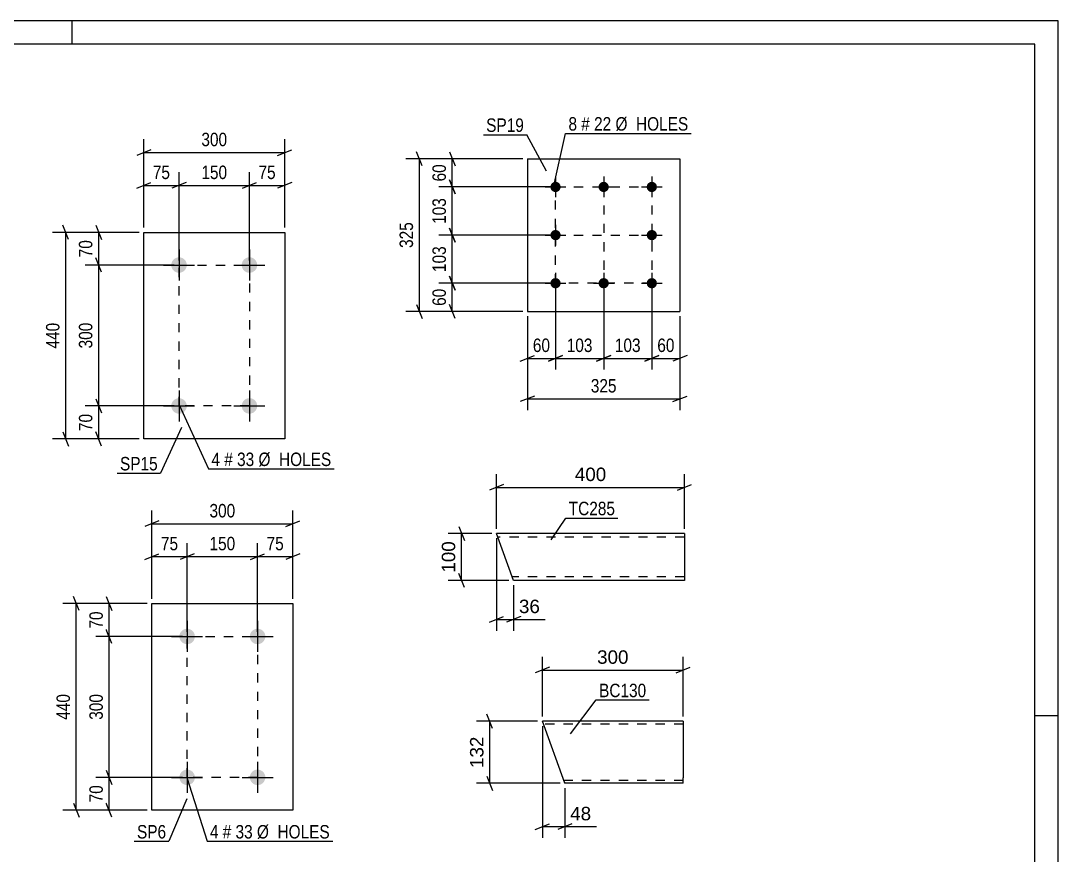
# Model space of a CAD drawing. Header units: millimetres. Extents: x 0 to 420, y 0 to 297.
# Drawn here: x 199.1 to 420, y 119.3 to 297 of the extents above; entities that cross this region are included whole.
import ezdxf

# ---------------------------------------------------------------- set-up
doc = ezdxf.new("R2010")
doc.units = ezdxf.units.MM
doc.linetypes.add('DXK_LINE_DOT2', pattern=[3.9198, 1.9599, -1.9599])
doc.styles.add('Arial', font='ARIAL.TTF', dxfattribs={"height": 0.2})
doc.styles.add('Arial Narrow', font='ARIALN.TTF', dxfattribs={"height": 0.2})

# ---------------------------------------------------------------- blocks, each defined once
blk = doc.blocks.new('Unknown-284858597-1134')
at = {"color": 5, "linetype": 'Continuous'}
for p, q in [((420, 297), (0, 297)), ((210, 292), (210, 297)), ((420, 0), (420, 297)), ((415, 292), (5, 292)), ((415, 5), (415, 292)), ((420, 149), (415, 149))]:
    blk.add_line(p, q, dxfattribs=at)
blk = doc.blocks.new('Part-284858597-5553 - 5552')
at = {"color": 2, "linetype": 'Continuous'}
for p, q in [((227, 128.89), (227, 172.89)), ((227, 172.89), (257, 172.89)), ((257, 172.89), (257, 128.89)), ((257, 128.89), (227, 128.89))]:
    blk.add_line(p, q, dxfattribs=at)
blk = doc.blocks.new('Bolt-284858597-5554 - 5552')
at = {"linetype": 'Continuous'}
for points in [[(234.5, 167.54, -1), (234.5, 164.24, -1)], [(249.5, 167.54, -1), (249.5, 164.24, -1)], [(234.5, 137.54, -1), (234.5, 134.24, -1)], [(249.5, 137.54, -1), (249.5, 134.24, -1)]]:
    blk.add_hatch(color=1, dxfattribs=at).paths.add_polyline_path(points)
at = {"color": 1, "linetype": 'Continuous'}
for p, q in [((234.5, 169.19), (234.5, 162.59)), ((249.5, 169.19), (249.5, 162.59)), ((231.2, 165.89), (237.8, 165.89)), ((246.2, 165.89), (252.8, 165.89)), ((234.5, 139.19), (234.5, 132.59)), ((249.5, 139.19), (249.5, 132.59)), ((231.2, 135.89), (237.8, 135.89)), ((246.2, 135.89), (252.8, 135.89))]:
    blk.add_line(p, q, dxfattribs=at)
blk = doc.blocks.new('Part-284858597-5540 - 5539')
at = {"color": 2, "linetype": 'Continuous'}
for p, q in [((306.95, 267.61), (306.95, 235.11)), ((306.95, 267.61), (339.45, 267.61)), ((339.45, 267.61), (339.45, 235.11)), ((306.95, 235.11), (339.45, 235.11))]:
    blk.add_line(p, q, dxfattribs=at)
blk = doc.blocks.new('Bolt-284858597-5541 - 5539')
at = {"linetype": 'Continuous'}
for points in [[(312.95, 262.71, -1), (312.95, 260.51, -1)], [(323.2, 262.71, -1), (323.2, 260.51, -1)], [(333.45, 262.71, -1), (333.45, 260.51, -1)], [(312.95, 252.46, -1), (312.95, 250.26, -1)], [(333.45, 252.46, -1), (333.45, 250.26, -1)], [(312.95, 242.21, -1), (312.95, 240.01, -1)], [(323.2, 242.21, -1), (323.2, 240.01, -1)], [(333.45, 242.21, -1), (333.45, 240.01, -1)]]:
    blk.add_hatch(color=1, dxfattribs=at).paths.add_polyline_path(points)
at = {"color": 1, "linetype": 'Continuous'}
for p, q in [((312.95, 263.81), (312.95, 259.41)), ((323.2, 263.81), (323.2, 259.41)), ((333.45, 263.81), (333.45, 259.41)), ((310.75, 261.61), (315.15, 261.61)), ((321, 261.61), (325.4, 261.61)), ((331.25, 261.61), (335.65, 261.61)), ((312.95, 253.56), (312.95, 249.16)), ((333.45, 253.56), (333.45, 249.16)), ((310.75, 251.36), (315.15, 251.36)), ((331.25, 251.36), (335.65, 251.36)), ((312.95, 243.31), (312.95, 238.91)), ((323.2, 243.31), (323.2, 238.91)), ((333.45, 243.31), (333.45, 238.91)), ((310.75, 241.11), (315.15, 241.11)), ((321, 241.11), (325.4, 241.11)), ((331.25, 241.11), (335.65, 241.11))]:
    blk.add_line(p, q, dxfattribs=at)
blk = doc.blocks.new('Part-284858597-6909 - 6908')
at = {"color": 2, "linetype": 'Continuous'}
for p, q in [((340.14, 147.82), (310.14, 147.82)), ((314.94, 134.62), (310.14, 147.82)), ((340.14, 147.82), (340.14, 147.73)), ((340.14, 147.73), (340.14, 146.62)), ((340.14, 146.62), (340.14, 135.82)), ((340.14, 134.62), (340.14, 135.82)), ((340.14, 134.62), (314.94, 134.62))]:
    blk.add_line(p, q, dxfattribs=at)
at = {"color": 7, "linetype": 'DXK_LINE_DOT2'}
for p, q in [((340.14, 147.22), (310.36, 147.22)), ((340.14, 147.47), (340.14, 146.62)), ((340.14, 135.22), (314.72, 135.22)), ((314.81, 134.97), (314.94, 134.62)), ((340.14, 134.71), (340.14, 134.97)), ((340.14, 134.62), (340.14, 134.71))]:
    blk.add_line(p, q, dxfattribs=at)
blk = doc.blocks.new('Bolt-284858597-5605 - 5603')
at = {"linetype": 'Continuous'}
for points in [[(232.77, 246.63, -1), (232.77, 243.33, -1)], [(247.77, 246.63, -1), (247.77, 243.33, -1)], [(232.77, 216.63, -1), (232.77, 213.33, -1)], [(247.77, 216.63, -1), (247.77, 213.33, -1)]]:
    blk.add_hatch(color=1, dxfattribs=at).paths.add_polyline_path(points)
at = {"color": 1, "linetype": 'Continuous'}
for p, q in [((232.77, 248.28), (232.77, 241.68)), ((247.77, 248.28), (247.77, 241.68)), ((229.47, 244.98), (236.07, 244.98)), ((244.47, 244.98), (251.07, 244.98)), ((232.77, 218.28), (232.77, 211.68)), ((247.77, 218.28), (247.77, 211.68)), ((229.47, 214.98), (236.07, 214.98)), ((244.47, 214.98), (251.07, 214.98))]:
    blk.add_line(p, q, dxfattribs=at)
blk = doc.blocks.new('Part-284858597-5604 - 5603')
at = {"color": 2, "linetype": 'Continuous'}
for p, q in [((225.27, 207.94), (225.27, 251.94)), ((225.27, 251.94), (255.27, 251.94)), ((255.27, 251.94), (255.27, 207.94)), ((255.27, 207.94), (225.27, 207.94))]:
    blk.add_line(p, q, dxfattribs=at)
blk = doc.blocks.new('Part-284858597-6892 - 6891')
at = {"color": 2, "linetype": 'Continuous'}
for p, q in [((340.39, 187.81), (300.39, 187.81)), ((304.03, 177.81), (300.39, 187.81)), ((340.39, 187.81), (340.39, 186.21)), ((340.39, 186.21), (340.39, 177.81)), ((340.39, 177.81), (304.03, 177.81))]:
    blk.add_line(p, q, dxfattribs=at)
at = {"color": 7, "linetype": 'DXK_LINE_DOT2'}
for p, q in [((340.39, 187.01), (300.68, 187.01)), ((340.39, 178.61), (303.74, 178.61))]:
    blk.add_line(p, q, dxfattribs=at)
blk = doc.blocks.new('Rectangle-284858597-6954 - 5552')
at = {"color": 1, "linetype": 'DXK_LINE_DOT2'}
blk.add_lwpolyline([(234.5, 165.89), (249.5, 165.89), (249.5, 135.89), (234.5, 135.89), (234.5, 165.89)], close=True, dxfattribs=at)
blk = doc.blocks.new('Rectangle-284858597-6964 - 5539')
at = {"color": 1, "linetype": 'DXK_LINE_DOT2'}
blk.add_lwpolyline([(312.95, 261.61), (333.45, 261.61), (333.45, 241.11), (312.95, 241.11), (312.95, 261.61)], close=True, dxfattribs=at)
blk = doc.blocks.new('Rectangle-284858597-6924 - 5603')
at = {"color": 1, "linetype": 'DXK_LINE_DOT2'}
blk.add_lwpolyline([(232.77, 244.98), (247.77, 244.98), (247.77, 214.98), (232.77, 214.98), (232.77, 244.98)], close=True, dxfattribs=at)
blk = doc.blocks.new('Line-284858597-7044 - 5539')
at = {"color": 1, "linetype": 'DXK_LINE_DOT2'}
blk.add_line((312.95, 251.36), (333.45, 251.36), dxfattribs=at)
blk = doc.blocks.new('Line-284858597-7051 - 5539')
at = {"color": 1, "linetype": 'DXK_LINE_DOT2'}
blk.add_line((323.2, 261.61), (323.2, 241.11), dxfattribs=at)
blk = doc.blocks.new('StraightDimension-284858597-5768 - 5552')
at = {"color": 7, "linetype": 'Continuous'}
for p, q in [((217.29, 137.39), (218.49, 134.39)), ((233.5, 135.89), (215.04, 135.89)), ((217.89, 128.89), (217.89, 135.89)), ((218.49, 127.39), (217.29, 130.39)), ((226, 128.89), (215.04, 128.89))]:
    blk.add_line(p, q, dxfattribs=at)
at = {"color": 0}
blk.add_wipeout([(217.14, 134.82), (212.94, 134.82), (212.94, 129.96), (217.14, 129.96)], dxfattribs=at)
at = {"color": 3, "style": 'Arial Narrow'}
blk.add_text('70', height=2.863, rotation=90.0002, dxfattribs=at).set_placement((216.54, 130.56))
blk = doc.blocks.new('StraightDimension-284858597-5767 - 5552')
at = {"color": 7, "linetype": 'Continuous'}
for p, q in [((233.5, 165.89), (215.04, 165.89)), ((218.49, 164.39), (217.29, 167.39)), ((217.89, 135.89), (217.89, 165.89)), ((217.29, 137.39), (218.49, 134.39)), ((233.5, 135.89), (215.04, 135.89))]:
    blk.add_line(p, q, dxfattribs=at)
at = {"color": 0}
blk.add_wipeout([(217.14, 154.23), (212.94, 154.23), (212.94, 147.55), (217.14, 147.55)], dxfattribs=at)
at = {"color": 3, "style": 'Arial Narrow'}
blk.add_text('300', height=2.863, rotation=90.0002, dxfattribs=at).set_placement((216.54, 148.15))
blk = doc.blocks.new('StraightDimension-284858597-5766 - 5552')
at = {"color": 7, "linetype": 'Continuous'}
for p, q in [((226, 172.89), (215.04, 172.89)), ((217.29, 174.39), (218.49, 171.39)), ((217.89, 165.89), (217.89, 172.89)), ((233.5, 165.89), (215.04, 165.89)), ((218.49, 164.39), (217.29, 167.39))]:
    blk.add_line(p, q, dxfattribs=at)
at = {"color": 0}
blk.add_wipeout([(217.14, 171.82), (212.94, 171.82), (212.94, 166.96), (217.14, 166.96)], dxfattribs=at)
at = {"color": 3, "style": 'Arial Narrow'}
blk.add_text('70', height=2.863, rotation=90.0002, dxfattribs=at).set_placement((216.54, 167.56))
blk = doc.blocks.new('StraightDimension-284858597-5778 - 5552')
at = {"color": 7, "linetype": 'Continuous'}
for p, q in [((226, 172.89), (208.04, 172.89)), ((211.49, 171.39), (210.29, 174.39)), ((210.89, 128.89), (210.89, 172.89)), ((210.29, 130.39), (211.49, 127.39)), ((226, 128.89), (208.04, 128.89))]:
    blk.add_line(p, q, dxfattribs=at)
at = {"color": 0}
blk.add_wipeout([(210.14, 154.23), (205.94, 154.23), (205.94, 147.55), (210.14, 147.55)], dxfattribs=at)
at = {"color": 3, "style": 'Arial Narrow'}
blk.add_text('440', height=2.863, rotation=90.0002, dxfattribs=at).set_placement((209.54, 148.15))
blk = doc.blocks.new('StraightDimension-284858597-5782 - 5552')
at = {"color": 7, "linetype": 'Continuous'}
for p, q in [((249.5, 166.89), (249.5, 185.74)), ((257, 173.89), (257, 185.74)), ((248, 182.29), (251, 183.49)), ((258.5, 183.49), (255.5, 182.29)), ((249.5, 182.89), (257, 182.89))]:
    blk.add_line(p, q, dxfattribs=at)
at = {"color": 0}
blk.add_wipeout([(255.68, 183.64), (255.68, 187.84), (250.82, 187.84), (250.82, 183.64)], dxfattribs=at)
at = {"color": 3, "style": 'Arial Narrow'}
blk.add_text('75', height=2.863, dxfattribs=at).set_placement((251.42, 184.24))
blk = doc.blocks.new('StraightDimension-284858597-5783 - 5552')
at = {"color": 7, "linetype": 'Continuous'}
for p, q in [((234.5, 166.89), (234.5, 185.74)), ((249.5, 166.89), (249.5, 185.74)), ((236, 183.49), (233, 182.29)), ((248, 182.29), (251, 183.49)), ((234.5, 182.89), (249.5, 182.89))]:
    blk.add_line(p, q, dxfattribs=at)
at = {"color": 0}
blk.add_wipeout([(245.34, 183.64), (245.34, 187.84), (238.66, 187.84), (238.66, 183.64)], dxfattribs=at)
at = {"color": 3, "style": 'Arial Narrow'}
blk.add_text('150', height=2.863, dxfattribs=at).set_placement((239.26, 184.24))
blk = doc.blocks.new('StraightDimension-284858597-5784 - 5552')
at = {"color": 7, "linetype": 'Continuous'}
for p, q in [((227, 173.89), (227, 185.74)), ((234.5, 166.89), (234.5, 185.74)), ((225.5, 182.29), (228.5, 183.49)), ((236, 183.49), (233, 182.29)), ((227, 182.89), (234.5, 182.89))]:
    blk.add_line(p, q, dxfattribs=at)
at = {"color": 0}
blk.add_wipeout([(233.18, 183.64), (233.18, 187.84), (228.32, 187.84), (228.32, 183.64)], dxfattribs=at)
at = {"color": 3, "style": 'Arial Narrow'}
blk.add_text('75', height=2.863, dxfattribs=at).set_placement((228.92, 184.24))
blk = doc.blocks.new('StraightDimension-284858597-5794 - 5552')
at = {"color": 7, "linetype": 'Continuous'}
for p, q in [((227, 173.89), (227, 192.74)), ((257, 173.89), (257, 192.74)), ((228.5, 190.49), (225.5, 189.29)), ((255.5, 189.29), (258.5, 190.49)), ((227, 189.89), (257, 189.89))]:
    blk.add_line(p, q, dxfattribs=at)
at = {"color": 0}
blk.add_wipeout([(245.34, 190.64), (245.34, 194.84), (238.66, 194.84), (238.66, 190.64)], dxfattribs=at)
at = {"color": 3, "style": 'Arial Narrow'}
blk.add_text('300', height=2.863, dxfattribs=at).set_placement((239.26, 191.24))
blk = doc.blocks.new('StraightDimension-284858597-5726 - 5539')
at = {"color": 7, "linetype": 'Continuous'}
for p, q in [((305.95, 267.61), (288.1, 267.61)), ((290.35, 269.11), (291.55, 266.11)), ((290.95, 261.61), (290.95, 267.61)), ((291.55, 260.11), (290.35, 263.11)), ((311.95, 261.61), (288.1, 261.61))]:
    blk.add_line(p, q, dxfattribs=at)
at = {"color": 0}
blk.add_wipeout([(290.2, 267.04), (286, 267.04), (286, 262.18), (290.2, 262.18)], dxfattribs=at)
at = {"color": 3, "style": 'Arial Narrow'}
blk.add_text('60', height=2.863, rotation=90.0002, dxfattribs=at).set_placement((289.6, 262.78))
blk = doc.blocks.new('StraightDimension-284858597-5749 - 5539')
at = {"color": 7, "linetype": 'Continuous'}
for p, q in [((312.95, 240.11), (312.95, 222.71)), ((306.95, 234.11), (306.95, 222.71)), ((305.45, 224.51), (308.45, 225.71)), ((314.45, 225.71), (311.45, 224.51)), ((306.95, 225.11), (312.95, 225.11))]:
    blk.add_line(p, q, dxfattribs=at)
at = {"color": 0}
blk.add_wipeout([(312.38, 225.86), (312.38, 230.06), (307.52, 230.06), (307.52, 225.86)], dxfattribs=at)
at = {"color": 3, "style": 'Arial Narrow'}
blk.add_text('60', height=2.863, dxfattribs=at).set_placement((308.12, 226.46))
blk = doc.blocks.new('StraightDimension-284858597-5762 - 5539')
at = {"color": 7, "linetype": 'Continuous'}
for p, q in [((306.95, 234.11), (306.95, 214.09)), ((339.45, 234.11), (339.45, 214.09)), ((308.45, 217.09), (305.45, 215.89)), ((337.95, 215.89), (340.95, 217.09)), ((306.95, 216.49), (339.45, 216.49))]:
    blk.add_line(p, q, dxfattribs=at)
at = {"color": 0}
blk.add_wipeout([(326.54, 217.24), (326.54, 221.44), (319.86, 221.44), (319.86, 217.24)], dxfattribs=at)
at = {"color": 3, "style": 'Arial Narrow'}
blk.add_text('325', height=2.863, dxfattribs=at).set_placement((320.46, 217.84))
blk = doc.blocks.new('StraightDimension-284858597-5727 - 5539')
at = {"color": 7, "linetype": 'Continuous'}
for p, q in [((290.35, 263.11), (291.55, 260.11)), ((311.95, 261.61), (288.1, 261.61)), ((290.95, 251.36), (290.95, 261.61)), ((291.55, 249.86), (290.35, 252.86)), ((311.95, 251.36), (288.1, 251.36))]:
    blk.add_line(p, q, dxfattribs=at)
at = {"color": 0}
blk.add_wipeout([(290.2, 259.83), (286, 259.83), (286, 253.14), (290.2, 253.14)], dxfattribs=at)
at = {"color": 3, "style": 'Arial Narrow'}
blk.add_text('103', height=2.863, rotation=90.0002, dxfattribs=at).set_placement((289.6, 253.74))
blk = doc.blocks.new('StraightDimension-284858597-5728 - 5539')
at = {"color": 7, "linetype": 'Continuous'}
for p, q in [((290.35, 252.86), (291.55, 249.86)), ((311.95, 251.36), (288.1, 251.36)), ((290.95, 241.11), (290.95, 251.36)), ((311.95, 241.11), (288.1, 241.11)), ((291.55, 239.61), (290.35, 242.61))]:
    blk.add_line(p, q, dxfattribs=at)
at = {"color": 0}
blk.add_wipeout([(290.2, 249.58), (286, 249.58), (286, 242.89), (290.2, 242.89)], dxfattribs=at)
at = {"color": 3, "style": 'Arial Narrow'}
blk.add_text('103', height=2.863, rotation=90.0002, dxfattribs=at).set_placement((289.6, 243.49))
blk = doc.blocks.new('StraightDimension-284858597-5729 - 5539')
at = {"color": 7, "linetype": 'Continuous'}
for p, q in [((311.95, 241.11), (288.1, 241.11)), ((290.35, 242.61), (291.55, 239.61)), ((290.95, 235.11), (290.95, 241.11)), ((291.55, 233.61), (290.35, 236.61)), ((305.95, 235.11), (288.1, 235.11))]:
    blk.add_line(p, q, dxfattribs=at)
at = {"color": 0}
blk.add_wipeout([(290.2, 240.54), (286, 240.54), (286, 235.68), (290.2, 235.68)], dxfattribs=at)
at = {"color": 3, "style": 'Arial Narrow'}
blk.add_text('60', height=2.863, rotation=90.0002, dxfattribs=at).set_placement((289.6, 236.28))
blk = doc.blocks.new('StraightDimension-284858597-5742 - 5539')
at = {"color": 7, "linetype": 'Continuous'}
for p, q in [((305.95, 267.61), (281.1, 267.61)), ((284.55, 266.11), (283.35, 269.11)), ((283.95, 235.11), (283.95, 267.61)), ((283.35, 236.61), (284.55, 233.61)), ((305.95, 235.11), (281.1, 235.11))]:
    blk.add_line(p, q, dxfattribs=at)
at = {"color": 0}
blk.add_wipeout([(283.2, 254.7), (279, 254.7), (279, 248.02), (283.2, 248.02)], dxfattribs=at)
at = {"color": 3, "style": 'Arial Narrow'}
blk.add_text('325', height=2.863, rotation=90.0002, dxfattribs=at).set_placement((282.6, 248.62))
blk = doc.blocks.new('StraightDimension-284858597-5746 - 5539')
at = {"color": 7, "linetype": 'Continuous'}
for p, q in [((333.45, 240.11), (333.45, 222.71)), ((339.45, 234.11), (339.45, 222.71)), ((331.95, 224.51), (334.95, 225.71)), ((340.95, 225.71), (337.95, 224.51)), ((333.45, 225.11), (339.45, 225.11))]:
    blk.add_line(p, q, dxfattribs=at)
at = {"color": 0}
blk.add_wipeout([(338.88, 225.86), (338.88, 230.06), (334.02, 230.06), (334.02, 225.86)], dxfattribs=at)
at = {"color": 3, "style": 'Arial Narrow'}
blk.add_text('60', height=2.863, dxfattribs=at).set_placement((334.62, 226.46))
blk = doc.blocks.new('StraightDimension-284858597-5747 - 5539')
at = {"color": 7, "linetype": 'Continuous'}
for p, q in [((323.2, 240.11), (323.2, 222.71)), ((333.45, 240.11), (333.45, 222.71)), ((321.7, 224.51), (324.7, 225.71)), ((334.95, 225.71), (331.95, 224.51)), ((323.2, 225.11), (333.45, 225.11))]:
    blk.add_line(p, q, dxfattribs=at)
at = {"color": 0}
blk.add_wipeout([(331.67, 225.86), (331.67, 230.06), (324.98, 230.06), (324.98, 225.86)], dxfattribs=at)
at = {"color": 3, "style": 'Arial Narrow'}
blk.add_text('103', height=2.863, dxfattribs=at).set_placement((325.58, 226.46))
blk = doc.blocks.new('StraightDimension-284858597-5748 - 5539')
at = {"color": 7, "linetype": 'Continuous'}
for p, q in [((312.95, 240.11), (312.95, 222.71)), ((323.2, 240.11), (323.2, 222.71)), ((311.45, 224.51), (314.45, 225.71)), ((324.7, 225.71), (321.7, 224.51)), ((312.95, 225.11), (323.2, 225.11))]:
    blk.add_line(p, q, dxfattribs=at)
at = {"color": 0}
blk.add_wipeout([(321.42, 225.86), (321.42, 230.06), (314.73, 230.06), (314.73, 225.86)], dxfattribs=at)
at = {"color": 3, "style": 'Arial Narrow'}
blk.add_text('103', height=2.863, dxfattribs=at).set_placement((315.33, 226.46))
blk = doc.blocks.new('StraightDimension-284858597-7097 - 6908')
at = {"color": 7, "linetype": 'Continuous'}
for p, q in [((310.14, 148.82), (310.14, 161.57)), ((340.14, 148.82), (340.14, 161.57)), ((311.64, 159.32), (308.64, 158.12)), ((338.64, 158.12), (341.64, 159.32)), ((310.14, 158.72), (340.14, 158.72))]:
    blk.add_line(p, q, dxfattribs=at)
at = {"color": 0}
blk.add_wipeout([(329.07, 159.47), (329.07, 163.67), (321.2, 163.67), (321.2, 159.47)], dxfattribs=at)
at = {"color": 3, "style": 'Arial'}
blk.add_text('300', height=2.865, dxfattribs=at).set_placement((321.8, 160.07))
blk = doc.blocks.new('StraightDimension-284858597-7126 - 6908')
at = {"color": 7, "linetype": 'Continuous'}
for p, q in [((299.55, 146.32), (298.35, 149.32)), ((309.14, 147.82), (296.1, 147.82)), ((298.95, 134.62), (298.95, 147.82)), ((298.35, 136.12), (299.55, 133.12)), ((313.94, 134.62), (296.1, 134.62))]:
    blk.add_line(p, q, dxfattribs=at)
at = {"color": 0}
blk.add_wipeout([(298.2, 145.15), (294, 145.15), (294, 137.28), (298.2, 137.28)], dxfattribs=at)
at = {"color": 3, "style": 'Arial'}
blk.add_text('132', height=2.865, rotation=90.0002, dxfattribs=at).set_placement((297.6, 137.88))
blk = doc.blocks.new('StraightDimension-284858597-7108 - 6908')
at = {"color": 7, "linetype": 'Continuous'}
for p, q in [((310.14, 146.82), (310.14, 122.99)), ((314.94, 133.62), (314.94, 122.99)), ((308.64, 124.79), (311.64, 125.99)), ((316.44, 125.99), (313.44, 124.79)), ((310.14, 125.39), (314.94, 125.39))]:
    blk.add_line(p, q, dxfattribs=at)
at = {"color": 0}
blk.add_wipeout([(321.11, 126.14), (321.11, 130.34), (315.47, 130.34), (315.47, 126.14)], dxfattribs=at)
at = {"color": 7, "linetype": 'Continuous'}
blk.add_line((314.94, 125.39), (321.64, 125.39), dxfattribs=at)
blk.add_line((314.94, 125.39), (321.64, 125.39), dxfattribs=at)
at = {"color": 3, "style": 'Arial'}
blk.add_text('48', height=2.865, dxfattribs=at).set_placement((316.07, 126.74))
blk = doc.blocks.new('StraightDimension-284858597-5868 - 5603')
at = {"color": 7, "linetype": 'Continuous'}
for p, q in [((231.77, 214.98), (212.81, 214.98)), ((215.06, 216.48), (216.26, 213.48)), ((215.66, 207.94), (215.66, 214.98)), ((224.27, 207.94), (212.81, 207.94)), ((216.26, 206.44), (215.06, 209.44))]:
    blk.add_line(p, q, dxfattribs=at)
at = {"color": 0}
blk.add_wipeout([(214.91, 213.89), (210.71, 213.89), (210.71, 209.03), (214.91, 209.03)], dxfattribs=at)
at = {"color": 3, "style": 'Arial Narrow'}
blk.add_text('70', height=2.863, rotation=90.0002, dxfattribs=at).set_placement((214.31, 209.63))
blk = doc.blocks.new('StraightDimension-284858597-5866 - 5603')
at = {"color": 7, "linetype": 'Continuous'}
for p, q in [((224.27, 251.94), (212.81, 251.94)), ((215.06, 253.44), (216.26, 250.44)), ((215.66, 244.98), (215.66, 251.94)), ((216.26, 243.48), (215.06, 246.48)), ((231.77, 244.98), (212.81, 244.98))]:
    blk.add_line(p, q, dxfattribs=at)
at = {"color": 0}
blk.add_wipeout([(214.91, 250.89), (210.71, 250.89), (210.71, 246.03), (214.91, 246.03)], dxfattribs=at)
at = {"color": 3, "style": 'Arial Narrow'}
blk.add_text('70', height=2.863, rotation=90.0002, dxfattribs=at).set_placement((214.31, 246.63))
blk = doc.blocks.new('StraightDimension-284858597-5867 - 5603')
at = {"color": 7, "linetype": 'Continuous'}
for p, q in [((216.26, 243.48), (215.06, 246.48)), ((231.77, 244.98), (212.81, 244.98)), ((215.66, 214.98), (215.66, 244.98)), ((231.77, 214.98), (212.81, 214.98)), ((215.06, 216.48), (216.26, 213.48))]:
    blk.add_line(p, q, dxfattribs=at)
at = {"color": 0}
blk.add_wipeout([(214.91, 233.32), (210.71, 233.32), (210.71, 226.63), (214.91, 226.63)], dxfattribs=at)
at = {"color": 3, "style": 'Arial Narrow'}
blk.add_text('300', height=2.863, rotation=90.0002, dxfattribs=at).set_placement((214.31, 227.23))
blk = doc.blocks.new('StraightDimension-284858597-5878 - 5603')
at = {"color": 7, "linetype": 'Continuous'}
for p, q in [((224.27, 251.94), (205.81, 251.94)), ((209.26, 250.44), (208.06, 253.44)), ((208.66, 207.94), (208.66, 251.94)), ((224.27, 207.94), (205.81, 207.94)), ((208.06, 209.44), (209.26, 206.44))]:
    blk.add_line(p, q, dxfattribs=at)
at = {"color": 0}
blk.add_wipeout([(207.91, 233.29), (203.71, 233.29), (203.71, 226.6), (207.91, 226.6)], dxfattribs=at)
at = {"color": 3, "style": 'Arial Narrow'}
blk.add_text('440', height=2.863, rotation=90.0002, dxfattribs=at).set_placement((207.31, 227.2))
blk = doc.blocks.new('StraightDimension-284858597-5882 - 5603')
at = {"color": 7, "linetype": 'Continuous'}
for p, q in [((247.77, 245.98), (247.77, 264.79)), ((255.27, 252.94), (255.27, 264.79)), ((246.27, 261.34), (249.27, 262.54)), ((247.77, 261.94), (255.27, 261.94)), ((256.77, 262.54), (253.77, 261.34))]:
    blk.add_line(p, q, dxfattribs=at)
at = {"color": 0}
blk.add_wipeout([(253.95, 262.69), (253.95, 266.89), (249.09, 266.89), (249.09, 262.69)], dxfattribs=at)
at = {"color": 3, "style": 'Arial Narrow'}
blk.add_text('75', height=2.863, dxfattribs=at).set_placement((249.69, 263.29))
blk = doc.blocks.new('StraightDimension-284858597-5883 - 5603')
at = {"color": 7, "linetype": 'Continuous'}
for p, q in [((232.77, 245.98), (232.77, 264.79)), ((247.77, 245.98), (247.77, 264.79)), ((234.27, 262.54), (231.27, 261.34)), ((232.77, 261.94), (247.77, 261.94)), ((246.27, 261.34), (249.27, 262.54))]:
    blk.add_line(p, q, dxfattribs=at)
at = {"color": 0}
blk.add_wipeout([(243.61, 262.69), (243.61, 266.89), (236.93, 266.89), (236.93, 262.69)], dxfattribs=at)
at = {"color": 3, "style": 'Arial Narrow'}
blk.add_text('150', height=2.863, dxfattribs=at).set_placement((237.53, 263.29))
blk = doc.blocks.new('StraightDimension-284858597-5884 - 5603')
at = {"color": 7, "linetype": 'Continuous'}
for p, q in [((225.27, 252.94), (225.27, 264.79)), ((232.77, 245.98), (232.77, 264.79)), ((223.77, 261.34), (226.77, 262.54)), ((225.27, 261.94), (232.77, 261.94)), ((234.27, 262.54), (231.27, 261.34))]:
    blk.add_line(p, q, dxfattribs=at)
at = {"color": 0}
blk.add_wipeout([(231.45, 262.69), (231.45, 266.89), (226.59, 266.89), (226.59, 262.69)], dxfattribs=at)
at = {"color": 3, "style": 'Arial Narrow'}
blk.add_text('75', height=2.863, dxfattribs=at).set_placement((227.19, 263.29))
blk = doc.blocks.new('StraightDimension-284858597-5894 - 5603')
at = {"color": 7, "linetype": 'Continuous'}
for p, q in [((225.27, 252.94), (225.27, 271.79)), ((255.27, 252.94), (255.27, 271.79)), ((226.77, 269.54), (223.77, 268.34)), ((253.77, 268.34), (256.77, 269.54)), ((225.27, 268.94), (255.27, 268.94))]:
    blk.add_line(p, q, dxfattribs=at)
at = {"color": 0}
blk.add_wipeout([(243.61, 269.69), (243.61, 273.89), (236.93, 273.89), (236.93, 269.69)], dxfattribs=at)
at = {"color": 3, "style": 'Arial Narrow'}
blk.add_text('300', height=2.863, dxfattribs=at).set_placement((237.53, 270.29))
blk = doc.blocks.new('StraightDimension-284858597-7067 - 6891')
at = {"color": 7, "linetype": 'Continuous'}
for p, q in [((300.39, 188.81), (300.39, 200.48)), ((340.39, 188.81), (340.39, 200.48)), ((301.89, 198.23), (298.89, 197.03)), ((300.39, 197.63), (340.39, 197.63)), ((338.89, 197.03), (341.89, 198.23))]:
    blk.add_line(p, q, dxfattribs=at)
at = {"color": 0}
blk.add_wipeout([(324.33, 198.38), (324.33, 202.58), (316.46, 202.58), (316.46, 198.38)], dxfattribs=at)
at = {"color": 3, "style": 'Arial'}
blk.add_text('400', height=2.865, dxfattribs=at).set_placement((317.06, 198.98))
blk = doc.blocks.new('StraightDimension-284858597-7078 - 6891')
at = {"color": 7, "linetype": 'Continuous'}
for p, q in [((300.39, 186.81), (300.39, 167.11)), ((304.03, 176.81), (304.03, 167.11)), ((298.89, 168.91), (301.89, 170.11)), ((300.39, 169.51), (304.03, 169.51)), ((305.53, 170.11), (302.53, 168.91))]:
    blk.add_line(p, q, dxfattribs=at)
at = {"color": 0}
blk.add_wipeout([(310.21, 170.26), (310.21, 174.46), (304.56, 174.46), (304.56, 170.26)], dxfattribs=at)
at = {"color": 7, "linetype": 'Continuous'}
blk.add_line((304.03, 169.51), (310.73, 169.51), dxfattribs=at)
blk.add_line((304.03, 169.51), (310.73, 169.51), dxfattribs=at)
at = {"color": 3, "style": 'Arial'}
blk.add_text('36', height=2.865, dxfattribs=at).set_placement((305.16, 170.86))
blk = doc.blocks.new('StraightDimension-284858597-7151 - 6891')
at = {"color": 7, "linetype": 'Continuous'}
for p, q in [((299.39, 187.81), (290.08, 187.81)), ((292.33, 189.31), (293.53, 186.31)), ((292.93, 177.81), (292.93, 187.81)), ((293.53, 176.31), (292.33, 179.31)), ((303.03, 177.81), (290.08, 177.81))]:
    blk.add_line(p, q, dxfattribs=at)
at = {"color": 0}
blk.add_wipeout([(292.18, 186.75), (287.98, 186.75), (287.98, 178.88), (292.18, 178.88)], dxfattribs=at)
at = {"color": 3, "style": 'Arial'}
blk.add_text('100', height=2.865, rotation=90.0002, dxfattribs=at).set_placement((291.58, 179.48))
blk = doc.blocks.new('Mark-284858597-5968 - 5552')
at = {"color": 0}
blk.add_wipeout([(241.17, 122.87), (241.17, 125.87), (239.35, 125.87), (239.35, 122.87)], dxfattribs=at)
blk.add_wipeout([(241.17, 122.87), (241.17, 125.87), (239.35, 125.87), (239.35, 122.87)], dxfattribs=at)
at = {"color": 7, "linetype": 'Continuous'}
blk.add_line((234.45, 135.88), (238.75, 122.27), dxfattribs=at)
at = {"color": 0}
blk.add_wipeout([(243.9, 122.87), (243.9, 125.87), (242.07, 125.87), (242.07, 122.87)], dxfattribs=at)
blk.add_wipeout([(243.9, 122.87), (243.9, 125.87), (242.07, 125.87), (242.07, 122.87)], dxfattribs=at)
at = {"color": 3, "style": 'Arial Narrow'}
blk.add_text('4', height=2.86, dxfattribs=at).set_placement((239.35, 122.87))
at = {"color": 0}
blk.add_wipeout([(248.46, 122.87), (248.46, 125.87), (244.8, 125.87), (244.8, 122.87)], dxfattribs=at)
blk.add_wipeout([(248.46, 122.87), (248.46, 125.87), (244.8, 125.87), (244.8, 122.87)], dxfattribs=at)
at = {"color": 3, "style": 'Arial Narrow'}
blk.add_text('#', height=2.86, dxfattribs=at).set_placement((242.07, 122.87))
at = {"color": 0}
blk.add_wipeout([(264.89, 122.87), (264.89, 125.87), (249.36, 125.87), (249.36, 122.87)], dxfattribs=at)
blk.add_wipeout([(264.89, 122.87), (264.89, 125.87), (249.36, 125.87), (249.36, 122.87)], dxfattribs=at)
at = {"color": 7, "linetype": 'Continuous'}
blk.add_line((238.75, 122.27), (265.49, 122.27), dxfattribs=at)
at = {"color": 3, "style": 'Arial Narrow'}
for s, p in [('33', (244.8, 122.87)), ('Ø  HOLES', (249.36, 122.87))]:
    blk.add_text(s, height=2.863, dxfattribs=at).set_placement(p)
blk = doc.blocks.new('Mark-284858597-5965 - 5552')
at = {"color": 0}
blk.add_wipeout([(230.03, 122.87), (230.03, 125.87), (223.82, 125.87), (223.82, 122.87)], dxfattribs=at)
blk.add_wipeout([(230.03, 122.87), (230.03, 125.87), (223.82, 125.87), (223.82, 122.87)], dxfattribs=at)
at = {"color": 30, "linetype": 'Continuous'}
for p in [(234.42, 131.33), (223.22, 122.27)]:
    blk.add_line(p, (230.63, 122.27), dxfattribs=at)
at = {"color": 3, "style": 'Arial Narrow'}
blk.add_text('SP6', height=2.863, dxfattribs=at).set_placement((223.82, 122.87))
blk = doc.blocks.new('Mark-284858597-5961 - 5539')
at = {"color": 0}
blk.add_wipeout([(306.22, 273.34), (306.22, 276.34), (298.18, 276.34), (298.18, 273.34)], dxfattribs=at)
blk.add_wipeout([(306.22, 273.34), (306.22, 276.34), (298.18, 276.34), (298.18, 273.34)], dxfattribs=at)
at = {"color": 30, "linetype": 'Continuous'}
for p in [(297.58, 272.74), (310.99, 264.94)]:
    blk.add_line(p, (306.82, 272.74), dxfattribs=at)
at = {"color": 3, "style": 'Arial Narrow'}
blk.add_text('SP19', height=2.863, dxfattribs=at).set_placement((298.18, 273.34))
blk = doc.blocks.new('Mark-284858597-5964 - 5539')
at = {"color": 0}
blk.add_wipeout([(317.52, 273.61), (317.52, 276.61), (315.7, 276.61), (315.7, 273.61)], dxfattribs=at)
blk.add_wipeout([(317.52, 273.61), (317.52, 276.61), (315.7, 276.61), (315.7, 273.61)], dxfattribs=at)
at = {"color": 7, "linetype": 'Continuous'}
blk.add_line((312.47, 261.22), (315.1, 273.01), dxfattribs=at)
at = {"color": 0}
blk.add_wipeout([(320.25, 273.61), (320.25, 276.61), (318.42, 276.61), (318.42, 273.61)], dxfattribs=at)
blk.add_wipeout([(320.25, 273.61), (320.25, 276.61), (318.42, 276.61), (318.42, 273.61)], dxfattribs=at)
at = {"color": 3, "style": 'Arial Narrow'}
blk.add_text('8', height=2.86, dxfattribs=at).set_placement((315.7, 273.61))
at = {"color": 0}
blk.add_wipeout([(324.81, 273.61), (324.81, 276.61), (321.15, 276.61), (321.15, 273.61)], dxfattribs=at)
blk.add_wipeout([(324.81, 273.61), (324.81, 276.61), (321.15, 276.61), (321.15, 273.61)], dxfattribs=at)
at = {"color": 3, "style": 'Arial Narrow'}
blk.add_text('#', height=2.86, dxfattribs=at).set_placement((318.42, 273.61))
at = {"color": 0}
blk.add_wipeout([(341.24, 273.61), (341.24, 276.61), (325.71, 276.61), (325.71, 273.61)], dxfattribs=at)
blk.add_wipeout([(341.24, 273.61), (341.24, 276.61), (325.71, 276.61), (325.71, 273.61)], dxfattribs=at)
at = {"color": 7, "linetype": 'Continuous'}
blk.add_line((315.1, 273.01), (341.84, 273.01), dxfattribs=at)
at = {"color": 3, "style": 'Arial Narrow'}
for s, p in [('22', (321.15, 273.61)), ('Ø  HOLES', (325.71, 273.61))]:
    blk.add_text(s, height=2.863, dxfattribs=at).set_placement(p)
blk = doc.blocks.new('Mark-284858597-7310 - 6908')
at = {"color": 0}
blk.add_wipeout([(332.27, 152.96), (332.27, 155.96), (322.22, 155.96), (322.22, 152.96)], dxfattribs=at)
blk.add_wipeout([(332.27, 152.96), (332.27, 155.96), (322.22, 155.96), (322.22, 152.96)], dxfattribs=at)
at = {"color": 30, "linetype": 'Continuous'}
for p, q in [((316.17, 145.15), (321.62, 152.36)), ((321.62, 152.36), (332.87, 152.36))]:
    blk.add_line(p, q, dxfattribs=at)
at = {"color": 3, "style": 'Arial Narrow'}
blk.add_text('BC130', height=2.863, dxfattribs=at).set_placement((322.22, 152.96))
blk = doc.blocks.new('Mark-284858597-5979 - 5603')
at = {"color": 0}
blk.add_wipeout([(228.24, 201.25), (228.24, 204.25), (220.2, 204.25), (220.2, 201.25)], dxfattribs=at)
blk.add_wipeout([(228.24, 201.25), (228.24, 204.25), (220.2, 204.25), (220.2, 201.25)], dxfattribs=at)
at = {"color": 30, "linetype": 'Continuous'}
for p in [(233.27, 210.36), (219.6, 200.65)]:
    blk.add_line(p, (228.84, 200.65), dxfattribs=at)
at = {"color": 3, "style": 'Arial Narrow'}
blk.add_text('SP15', height=2.863, dxfattribs=at).set_placement((220.2, 201.25))
blk = doc.blocks.new('Mark-284858597-5982 - 5603')
at = {"color": 0}
blk.add_wipeout([(241.51, 202.18), (241.51, 205.18), (239.68, 205.18), (239.68, 202.18)], dxfattribs=at)
blk.add_wipeout([(241.51, 202.18), (241.51, 205.18), (239.68, 205.18), (239.68, 202.18)], dxfattribs=at)
at = {"color": 7, "linetype": 'Continuous'}
blk.add_line((232.8, 215.23), (239.08, 201.58), dxfattribs=at)
at = {"color": 0}
blk.add_wipeout([(244.23, 202.18), (244.23, 205.18), (242.41, 205.18), (242.41, 202.18)], dxfattribs=at)
blk.add_wipeout([(244.23, 202.18), (244.23, 205.18), (242.41, 205.18), (242.41, 202.18)], dxfattribs=at)
at = {"color": 3, "style": 'Arial Narrow'}
blk.add_text('4', height=2.86, dxfattribs=at).set_placement((239.68, 202.18))
at = {"color": 0}
blk.add_wipeout([(248.79, 202.18), (248.79, 205.18), (245.13, 205.18), (245.13, 202.18)], dxfattribs=at)
blk.add_wipeout([(248.79, 202.18), (248.79, 205.18), (245.13, 205.18), (245.13, 202.18)], dxfattribs=at)
at = {"color": 3, "style": 'Arial Narrow'}
blk.add_text('#', height=2.86, dxfattribs=at).set_placement((242.41, 202.18))
at = {"color": 0}
blk.add_wipeout([(265.22, 202.18), (265.22, 205.18), (249.69, 205.18), (249.69, 202.18)], dxfattribs=at)
blk.add_wipeout([(265.22, 202.18), (265.22, 205.18), (249.69, 205.18), (249.69, 202.18)], dxfattribs=at)
at = {"color": 7, "linetype": 'Continuous'}
blk.add_line((239.08, 201.58), (265.82, 201.58), dxfattribs=at)
at = {"color": 3, "style": 'Arial Narrow'}
for s, p in [('33', (245.13, 202.18)), ('Ø  HOLES', (249.69, 202.18))]:
    blk.add_text(s, height=2.863, dxfattribs=at).set_placement(p)
blk = doc.blocks.new('Mark-284858597-7315 - 6891')
at = {"color": 0}
blk.add_wipeout([(325.63, 191.71), (325.63, 194.71), (315.76, 194.71), (315.76, 191.71)], dxfattribs=at)
blk.add_wipeout([(325.63, 191.71), (325.63, 194.71), (315.76, 194.71), (315.76, 191.71)], dxfattribs=at)
at = {"color": 30, "linetype": 'Continuous'}
for p, q in [((312.02, 186.44), (315.16, 191.11)), ((315.16, 191.11), (326.23, 191.11))]:
    blk.add_line(p, q, dxfattribs=at)
at = {"color": 3, "style": 'Arial Narrow'}
blk.add_text('TC285', height=2.863, dxfattribs=at).set_placement((315.76, 191.71))

msp = doc.modelspace()

# ---------------------------------------------------------------- block references
for name in ['Unknown-284858597-1134', 'Part-284858597-5540 - 5539', 'Bolt-284858597-5541 - 5539', 'Rectangle-284858597-6964 - 5539', 'Line-284858597-7051 - 5539', 'Part-284858597-5604 - 5603', 'Line-284858597-7044 - 5539', 'Bolt-284858597-5605 - 5603', 'Rectangle-284858597-6924 - 5603', 'Part-284858597-6892 - 6891', 'Part-284858597-5553 - 5552', 'Bolt-284858597-5554 - 5552', 'Rectangle-284858597-6954 - 5552', 'Part-284858597-6909 - 6908']:
    msp.add_blockref(name, (0, 0))

# ---------------------------------------------------------------- next in the draw order: block references
for name in ['StraightDimension-284858597-5726 - 5539', 'StraightDimension-284858597-5882 - 5603', 'StraightDimension-284858597-5866 - 5603', 'StraightDimension-284858597-5749 - 5539', 'StraightDimension-284858597-5868 - 5603', 'StraightDimension-284858597-7067 - 6891', 'StraightDimension-284858597-5782 - 5552', 'StraightDimension-284858597-7078 - 6891', 'StraightDimension-284858597-7097 - 6908', 'StraightDimension-284858597-5768 - 5552']:
    msp.add_blockref(name, (0, 0))

# ---------------------------------------------------------------- next in the draw order: block references
for name in ['StraightDimension-284858597-5727 - 5539', 'StraightDimension-284858597-5867 - 5603', 'StraightDimension-284858597-5762 - 5539', 'Mark-284858597-7315 - 6891', 'StraightDimension-284858597-7151 - 6891', 'StraightDimension-284858597-5767 - 5552', 'StraightDimension-284858597-7126 - 6908']:
    msp.add_blockref(name, (0, 0))

# ---------------------------------------------------------------- next in the draw order: block references
for name in ['Mark-284858597-5964 - 5539', 'StraightDimension-284858597-5883 - 5603', 'StraightDimension-284858597-5878 - 5603', 'StraightDimension-284858597-5728 - 5539', 'StraightDimension-284858597-5746 - 5539', 'StraightDimension-284858597-5766 - 5552', 'StraightDimension-284858597-7108 - 6908', 'Mark-284858597-5968 - 5552']:
    msp.add_blockref(name, (0, 0))

# ---------------------------------------------------------------- next in the draw order: block references
for name in ['StraightDimension-284858597-5884 - 5603', 'StraightDimension-284858597-5729 - 5539', 'StraightDimension-284858597-5747 - 5539', 'Mark-284858597-5979 - 5603', 'StraightDimension-284858597-5783 - 5552', 'StraightDimension-284858597-5778 - 5552', 'Mark-284858597-7310 - 6908']:
    msp.add_blockref(name, (0, 0))

# ---------------------------------------------------------------- next in the draw order: block references
for name in ['StraightDimension-284858597-5894 - 5603', 'StraightDimension-284858597-5742 - 5539', 'StraightDimension-284858597-5748 - 5539', 'Mark-284858597-5982 - 5603', 'StraightDimension-284858597-5784 - 5552', 'Mark-284858597-5965 - 5552']:
    msp.add_blockref(name, (0, 0))

# ---------------------------------------------------------------- next in the draw order: block references
for name in ['Mark-284858597-5961 - 5539', 'StraightDimension-284858597-5794 - 5552']:
    msp.add_blockref(name, (0, 0))

doc.saveas('drawing.dxf')
